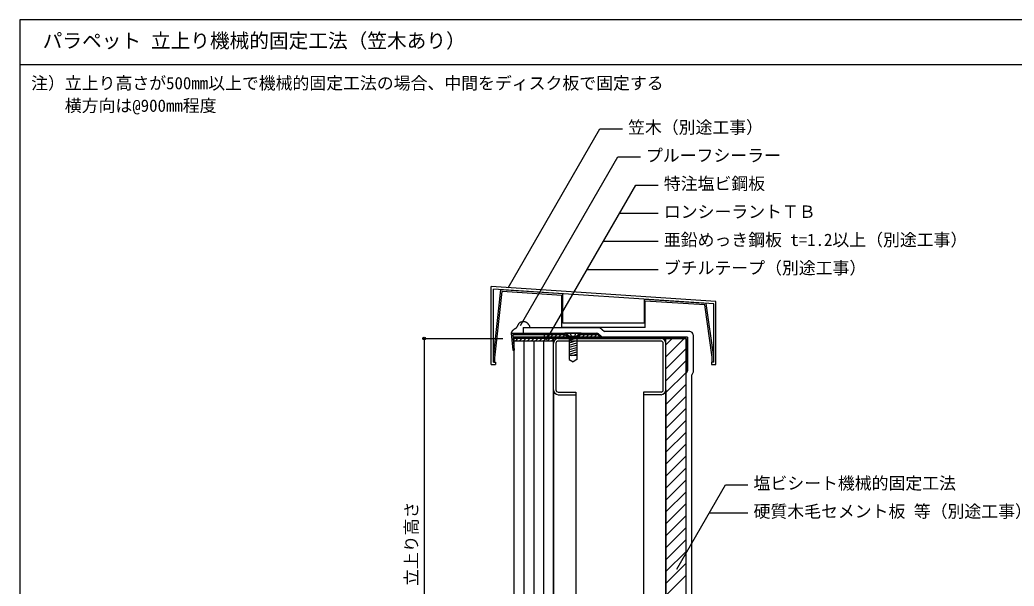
# Model space of a CAD drawing. Units: millimetres, scale not verified. Extents: x -665 to 665, y -465 to 450.
# Drawn here: x -665 to 219, y -53 to 450 of the extents above; entities that cross this region are included whole.
import ezdxf
from ezdxf.enums import TextEntityAlignment as Align

# ---------------------------------------------------------------- set-up
doc = ezdxf.new("R2010")
doc.units = ezdxf.units.MM
doc.header["$LTSCALE"] = 5
doc.header["$PDMODE"] = 32
doc.header["$PDSIZE"] = 2.5
doc.linetypes.add('DASHED3', pattern=[4, 3, -1])
for name, color, linetype in [('0-2_線色２（白）', 7, 'Continuous'), ('0-3_線色３（緑）', 3, 'Continuous'), ('0-4_線色４（黄）', 2, 'Continuous'), ('0-5_金属', 7, 'Continuous'), ('0-6_鋼板・アングル', 2, 'Continuous'), ('0-7_ビス', 4, 'Continuous'), ('0-8_笠木他', 4, 'Continuous'), ('0-A_文字', 7, 'Continuous'), ('0-B_寸法', 7, 'Continuous'), ('0-D_断熱・ハッチ', 4, 'Continuous'), ('F-0', 134, 'Continuous')]:
    doc.layers.add(name, color=color, linetype=linetype)
doc.styles.add('ＭＳ ゴシック', font='')
doc.styles.get('ＭＳ ゴシック').set_extended_font_data('MS Gothic')

msp = doc.modelspace()

# ---------------------------------------------------------------- linework, layer by layer
at = {"layer": '0-2_線色２（白）'}
for p, q in [((-222.957, 177.047), (-223.132, 176.77)), ((-222.793, 177.331), (-222.957, 177.047)), ((-222.637, 177.621), (-222.793, 177.331)), ((-222.548, 177.789), (-222.637, 177.621)), ((-222.483, 177.915), (-222.548, 177.789)), ((-222.372, 178.131), (-222.483, 177.915)), ((-222.261, 178.347), (-222.372, 178.131)), ((-222.15, 178.562), (-222.261, 178.347)), ((-222.038, 178.776), (-222.15, 178.562)), ((-221.924, 178.989), (-222.038, 178.776)), ((-221.857, 179.113), (-221.924, 178.989)), ((-221.793, 179.227), (-221.857, 179.113)), ((-221.68, 179.423), (-221.793, 179.227)), ((-221.563, 179.617), (-221.68, 179.423)), ((-221.439, 179.808), (-221.563, 179.617)), ((-221.309, 179.994), (-221.439, 179.808)), ((-221.171, 180.175), (-221.309, 179.994)), ((-221.087, 180.278), (-221.171, 180.175)), ((-221.011, 180.364), (-221.087, 180.278)), ((-220.876, 180.51), (-221.011, 180.364)), ((-220.732, 180.647), (-220.876, 180.51)), ((-220.582, 180.775), (-220.732, 180.647)), ((-220.423, 180.891), (-220.582, 180.775)), ((-220.258, 180.995), (-220.423, 180.891)), ((-220.159, 181.048), (-220.258, 180.995)), ((-220.048, 181.099), (-220.159, 181.048)), ((-219.852, 181.175), (-220.048, 181.099)), ((-219.649, 181.238), (-219.852, 181.175)), ((-219.442, 181.29), (-219.649, 181.238)), ((-219.233, 181.336), (-219.442, 181.29)), ((-219.022, 181.38), (-219.233, 181.336)), ((-218.9, 181.405), (-219.022, 181.38)), ((-218.792, 181.428), (-218.9, 181.405)), ((-218.607, 181.468), (-218.792, 181.428)), ((-218.423, 181.508), (-218.607, 181.468)), ((-218.239, 181.546), (-218.423, 181.508)), ((-218.055, 181.581), (-218.239, 181.546)), ((-217.871, 181.61), (-218.055, 181.581)), ((-217.764, 181.623), (-217.871, 181.61)), ((-217.617, 181.638), (-217.764, 181.623)), ((-217.363, 181.652), (-217.617, 181.638)), ((-217.108, 181.654), (-217.363, 181.652)), ((-216.852, 181.644), (-217.108, 181.654)), ((-216.595, 181.625), (-216.852, 181.644)), ((-216.339, 181.598), (-216.595, 181.625)), ((-216.191, 181.58), (-216.339, 181.598)), ((-216.068, 181.563), (-216.191, 181.58)), ((-215.857, 181.529), (-216.068, 181.563)), ((-215.648, 181.49), (-215.857, 181.529)), ((-215.441, 181.442), (-215.648, 181.49)), ((-215.237, 181.386), (-215.441, 181.442)), ((-215.037, 181.318), (-215.237, 181.386)), ((-214.924, 181.274), (-215.037, 181.318)), ((-214.822, 181.23), (-214.924, 181.274)), ((-214.651, 181.146), (-214.822, 181.23)), ((-214.483, 181.054), (-214.651, 181.146)), ((-214.32, 180.953), (-214.483, 181.054)), ((-214.161, 180.845), (-214.32, 180.953)), ((-214.006, 180.731), (-214.161, 180.845)), ((-213.919, 180.662), (-214.006, 180.731)), ((-213.821, 180.583), (-213.919, 180.662)), ((-213.658, 180.441), (-213.821, 180.583)), ((-213.499, 180.295), (-213.658, 180.441)), ((-213.344, 180.145), (-213.499, 180.295)), ((-213.192, 179.991), (-213.344, 180.145)), ((-213.043, 179.836), (-213.192, 179.991)), ((-212.957, 179.745), (-213.043, 179.836)), ((-212.876, 179.657), (-212.957, 179.745)), ((-212.737, 179.505), (-212.876, 179.657)), ((-212.6, 179.352), (-212.737, 179.505)), ((-212.465, 179.197), (-212.6, 179.352)), ((-212.332, 179.039), (-212.465, 179.197)), ((-212.201, 178.878), (-212.332, 179.039)), ((-212.127, 178.783), (-212.201, 178.878)), ((-212.065, 178.702), (-212.127, 178.783)), ((-211.96, 178.56), (-212.065, 178.702)), ((-211.86, 178.414), (-211.96, 178.56)), ((-211.766, 178.266), (-211.86, 178.414)), ((-211.679, 178.114), (-211.766, 178.266)), ((-211.6, 177.958), (-211.679, 178.114)), ((-211.559, 177.866), (-211.6, 177.958)), ((-211.512, 177.746), (-211.559, 177.866)), ((-211.443, 177.534), (-211.512, 177.746)), ((-211.388, 177.318), (-211.443, 177.534)), ((-211.342, 177.097), (-211.388, 177.318)), ((-211.305, 176.874), (-211.342, 177.097)), ((-211.272, 176.649), (-211.305, 176.874)), ((-227.972, 171.628), (-227.998, 171.518)), ((-227.927, 171.818), (-227.972, 171.628)), ((-227.878, 172.006), (-227.927, 171.818)), ((-227.823, 172.192), (-227.878, 172.006)), ((-227.761, 172.375), (-227.823, 172.192)), ((-227.69, 172.554), (-227.761, 172.375)), ((-227.643, 172.655), (-227.69, 172.554)), ((-227.607, 172.727), (-227.643, 172.655)), ((-227.54, 172.848), (-227.607, 172.727)), ((-227.467, 172.967), (-227.54, 172.848)), ((-227.389, 173.082), (-227.467, 172.967)), ((-227.307, 173.195), (-227.389, 173.082)), ((-227.221, 173.304), (-227.307, 173.195)), ((-227.169, 173.366), (-227.221, 173.304)), ((-227.078, 173.47), (-227.169, 173.366)), ((-226.915, 173.644), (-227.078, 173.47)), ((-226.745, 173.81), (-226.915, 173.644)), ((-226.569, 173.971), (-226.745, 173.81)), ((-226.39, 174.129), (-226.569, 173.971)), ((-226.208, 174.284), (-226.39, 174.129)), ((-226.103, 174.373), (-226.208, 174.284)), ((-226.018, 174.444), (-226.103, 174.373)), ((-225.872, 174.567), (-226.018, 174.444)), ((-225.725, 174.687), (-225.872, 174.567)), ((-225.575, 174.804), (-225.725, 174.687)), ((-225.423, 174.917), (-225.575, 174.804)), ((-225.267, 175.025), (-225.423, 174.917)), ((-225.175, 175.084), (-225.267, 175.025)), ((-225.083, 175.14), (-225.175, 175.084)), ((-224.922, 175.232), (-225.083, 175.14)), ((-224.759, 175.321), (-224.922, 175.232)), ((-224.596, 175.41), (-224.759, 175.321)), ((-224.435, 175.501), (-224.596, 175.41)), ((-224.277, 175.597), (-224.435, 175.501)), ((-224.187, 175.657), (-224.277, 175.597)), ((-224.133, 175.695), (-224.187, 175.657)), ((-224.042, 175.763), (-224.133, 175.695)), ((-223.953, 175.834), (-224.042, 175.763)), ((-223.866, 175.908), (-223.953, 175.834)), ((-223.782, 175.985), (-223.866, 175.908)), ((-223.7, 176.064), (-223.782, 175.985)), ((-223.654, 176.111), (-223.7, 176.064)), ((-223.526, 176.25), (-223.654, 176.111)), ((-223.321, 176.503), (-223.526, 176.25)), ((-223.132, 176.77), (-223.321, 176.503)), ((-211.253, 176.518), (-211.272, 176.649)), ((-198.777, 170.318), (-198.777, 168.067)), ((-147.998, 168.931), (-146.983, 168.067)), ((-225.465, 164.867), (-190.465, 164.867)), ((-190.465, -357.432), (-190.465, 166.867)), ((-90.465, -137.433), (-90.465, 166.867)), ((-90.465, 166.867), (-72.465, 166.867)), ((-72.465, -231.933), (-72.465, 166.867)), ((-71.265, 138.067), (-72.465, 135.988))]:
    msp.add_line(p, q, dxfattribs=at)
at = {"layer": '0-3_線色３（緑）'}
msp.add_line((-225.465, -357.432), (-225.465, 166.867), dxfattribs=at)
at = {"layer": '0-4_線色４（黄）'}
for p, q in [((-217.251, 176.518), (-217.251, 171.518)), ((-69.265, 173.067), (-145.142, 173.067)), ((-66.265, 170.067), (-66.265, 136.727)), ((-66.265, 136.727), (-67.465, 134.649)), ((-67.465, -168.965), (-67.465, 134.649))]:
    msp.add_line(p, q, dxfattribs=at)
msp.add_lwpolyline([(-217.251, 176.518), (-149.194, 176.518), (-145.142, 173.067)], dxfattribs=at)
msp.add_arc((-69.265, 170.067), 3, 0, 90, dxfattribs=at)
at = {"layer": '0-5_金属'}
for p, q in [((-190.465, 121.167), (-190.465, 162.567)), ((-188.165, 162.567), (-188.165, 121.167)), ((-186.165, 166.867), (-94.765, 166.867)), ((-94.765, 164.567), (-186.165, 164.567)), ((-92.765, 121.167), (-92.765, 162.567)), ((-90.465, 121.167), (-90.465, 162.567)), ((-190.465, 121.167), (-190.465, -137.433)), ((-186.165, 119.167), (-170.465, 119.167)), ((-186.165, 116.867), (-170.465, 116.867)), ((-170.465, 119.167), (-170.465, 116.867)), ((-170.465, 116.867), (-170.465, -133.133)), ((-94.765, 119.167), (-110.465, 119.167)), ((-110.465, 119.167), (-110.465, 116.867)), ((-94.765, 116.867), (-110.465, 116.867)), ((-110.465, 116.867), (-110.465, -133.133)), ((-90.465, 121.167), (-90.465, -137.433))]:
    msp.add_line(p, q, dxfattribs=at)
for centre, radius, start, end in [((-186.165, 162.567), 4.3, 90, 180), ((-186.165, 162.567), 2, 90, 180), ((-94.765, 162.567), 4.3, 0, 90), ((-94.765, 162.567), 2, 0, 90), ((-186.165, 121.167), 4.3, 180, 270), ((-186.165, 121.167), 2, 180, 270), ((-94.765, 121.167), 4.3, 270, 0), ((-94.765, 121.167), 2, 270, 0)]:
    msp.add_arc(centre, radius, start, end, dxfattribs=at)
at = {"layer": '0-6_鋼板・アングル'}
for p, q in [((-227.998, 171.518), (-226.669, 156.326)), ((-227.998, 171.518), (-180.315, 171.518)), ((-226.689, 170.318), (-225.465, 156.326)), ((-226.689, 170.318), (-180.315, 170.318)), ((-225.465, 168.067), (-225.465, 166.867)), ((-71.265, 168.067), (-225.465, 168.067)), ((-179.583, 170.069), (-176.98, 168.067)), ((-178.851, 171.02), (-176.248, 169.018)), ((-176.248, 169.018), (-176.98, 168.067)), ((-167.145, 171.02), (-169.748, 169.018)), ((-169.748, 169.018), (-169.017, 168.067)), ((-166.414, 170.069), (-169.017, 168.067)), ((-165.682, 171.518), (-152.029, 171.518)), ((-165.682, 170.318), (-152.029, 170.318)), ((-151.056, 169.96), (-148.777, 168.018)), ((-71.265, 168.067), (-71.265, 138.067)), ((-72.465, 166.867), (-225.465, 166.867)), ((-72.465, 166.867), (-72.465, 138.067)), ((-226.669, 156.326), (-225.465, 156.326)), ((-71.265, 138.067), (-72.465, 138.067))]:
    msp.add_line(p, q, dxfattribs=at)
at = {"layer": '0-6_鋼板・アングル', "color": 4}
for p, q in [((-165.682, 171.518), (-180.315, 171.518)), ((-176.98, 168.067), (-169.017, 168.067)), ((-176.248, 169.018), (-169.748, 169.018))]:
    msp.add_line(p, q, dxfattribs=at)
at = {"layer": '0-6_鋼板・アングル'}
msp.add_lwpolyline([(-150.278, 170.873), (-147.998, 168.931), (-148.777, 168.018)], dxfattribs=at)
for centre, radius, start, end in [((-180.315, 169.118), 2.4, 52.43141, 90), ((-180.315, 169.118), 1.2, 52.43141, 90), ((-165.682, 169.118), 2.4, 90, 127.56859), ((-165.682, 169.118), 1.2, 90, 127.56859), ((-152.029, 168.818), 2.7, 49.57392, 90), ((-152.029, 168.818), 1.5, 49.57392, 90)]:
    msp.add_arc(centre, radius, start, end, dxfattribs=at)
at = {"layer": '0-7_ビス', "color": 7}
for p, q in [((-178.998, 171.133), (-178.998, 171.518)), ((-166.998, 171.518), (-178.998, 171.518)), ((-166.998, 171.133), (-178.998, 171.133)), ((-177.084, 169.219), (-178.998, 171.133)), ((-168.913, 169.219), (-166.998, 171.133)), ((-166.998, 171.133), (-166.998, 171.518)), ((-169.498, 167.518), (-176.498, 167.518)), ((-169.498, 166.518), (-176.498, 166.518)), ((-169.498, 151.678), (-176.498, 151.678))]:
    msp.add_line(p, q, dxfattribs=at)
at = {"layer": '0-7_ビス', "color": 7, "linetype": 'DASHED3'}
for p, q in [((-174.466, 168.969), (-175.548, 171.518)), ((-171.531, 168.969), (-170.448, 171.518))]:
    msp.add_line(p, q, dxfattribs=at)
at = {"layer": '0-7_ビス'}
for p, q in [((-176.498, 165.318), (-172.021, 166.518)), ((-176.498, 163.012), (-169.498, 164.888)), ((-176.498, 161.012), (-169.498, 162.888)), ((-176.498, 159.012), (-169.498, 160.888)), ((-176.498, 157.012), (-169.498, 158.888)), ((-176.498, 155.012), (-169.498, 156.888)), ((-176.498, 153.012), (-169.498, 154.888)), ((-174.012, 151.678), (-169.498, 152.888))]:
    msp.add_line(p, q, dxfattribs=at)
at = {"layer": '0-7_ビス', "color": 7}
for points in [[(-176.498, 167.805), (-176.498, 148.199), (-172.998, 146.178)], [(-169.498, 167.805), (-169.498, 148.199), (-172.998, 146.178)]]:
    msp.add_lwpolyline(points, dxfattribs=at)
for centre, start, end in [((-178.498, 167.805), 0, 45), ((-167.498, 167.805), 135, 180)]:
    msp.add_arc(centre, 2, start, end, dxfattribs=at)
at = {"layer": '0-7_ビス', "color": 7, "linetype": 'DASHED3'}
msp.add_arc((-172.998, 170.079), 1.84, 217.11751, 322.88248, dxfattribs=at)
at = {"layer": '0-8_笠木他'}
for p, q in [((-245.865, 143.708), (-245.865, 212.875)), ((-45.865, 199.542), (-245.865, 212.875)), ((-243.865, 145.704), (-243.865, 210.737)), ((-47.865, 197.67), (-243.865, 210.737)), ((-243.865, 150.218), (-237.347, 210.102)), ((-242.458, 149.479), (-235.998, 208.609)), ((-182.161, 206.423), (-237.347, 210.102)), ((-182.953, 205.073), (-235.998, 208.609)), ((-182.151, 180.518), (-182.161, 206.423)), ((-109.579, 180.518), (-109.567, 201.583)), ((-54.625, 197.921), (-109.567, 201.583)), ((-108.772, 176.518), (-108.776, 200.128)), ((-55.894, 196.602), (-108.776, 200.128)), ((-49.265, 150.08), (-55.894, 196.602)), ((-47.865, 150.567), (-54.625, 197.921)), ((-47.865, 145.751), (-47.865, 197.67)), ((-109.579, 180.518), (-182.151, 180.518)), ((-245.865, 143.708), (-241.874, 143.708)), ((-242.458, 145.704), (-242.458, 149.479)), ((-49.846, 145.751), (-49.845, 143.708)), ((-47.865, 145.751), (-49.846, 145.751)), ((-49.265, 145.761), (-49.265, 150.08))]:
    msp.add_line(p, q, dxfattribs=at)
for points in [[(-108.772, 176.518), (-182.957, 176.518), (-182.953, 205.073)], [(-49.845, 143.708), (-45.865, 143.708), (-45.865, 199.542)], [(-243.865, 145.704), (-241.873, 145.704), (-241.874, 143.708)]]:
    msp.add_lwpolyline(points, dxfattribs=at)
at = {"layer": '0-A_文字'}
for p, q in [((-230.671, 211.862), (-149.055, 353.225)), ((-149.055, 353.225), (-129.055, 353.225)), ((-219.605, 178.469), (-133.143, 328.225)), ((-133.143, 328.225), (-113.143, 328.225)), ((-196.693, 165.594), (-117.232, 303.225)), ((-117.232, 303.225), (-97.232, 303.225)), ((-131.665, 278.225), (-97.232, 278.225)), ((-146.099, 253.225), (-97.232, 253.225)), ((-160.533, 228.225), (-97.232, 228.225)), ((-80.755, -38.114), (-37.465, 36.867)), ((-37.465, 36.867), (-17.465, 36.867)), ((-51.898, 11.867), (-17.465, 11.867))]:
    msp.add_line(p, q, dxfattribs=at)
at = {"layer": '0-B_寸法'}
for q in [(-305.465, -198.133), (-235.465, 166.867)]:
    msp.add_line((-305.465, 166.867), q, dxfattribs=at)
at = {"layer": '0-B_寸法', "color": 1}
msp.add_point((-305.465, 166.867), dxfattribs=at)
at = {"layer": '0-D_断熱・ハッチ'}
for p, q in [((-198.777, 169.346), (-197.804, 170.318)), ((-196.52, 168.067), (-194.269, 170.318)), ((-192.984, 168.067), (-190.733, 170.318)), ((-189.449, 168.067), (-187.198, 170.318)), ((-185.913, 168.067), (-183.662, 170.318)), ((-182.378, 168.067), (-180.14, 170.305)), ((-178.842, 168.067), (-178.033, 168.876)), ((-168.236, 168.067), (-166.039, 170.264)), ((-164.7, 168.067), (-162.449, 170.318)), ((-161.165, 168.067), (-158.914, 170.318)), ((-157.629, 168.067), (-155.378, 170.318)), ((-154.094, 168.067), (-151.853, 170.308)), ((-150.558, 168.067), (-149.765, 168.86)), ((-224.028, 164.867), (-222.028, 166.867)), ((-220.493, 164.867), (-218.493, 166.867)), ((-216.957, 164.867), (-214.957, 166.867)), ((-216.715, 164.867), (-216.715, -357.432)), ((-213.421, 164.867), (-211.421, 166.867)), ((-209.886, 164.867), (-207.886, 166.867)), ((-207.965, 164.867), (-207.965, -357.432)), ((-206.35, 164.867), (-204.35, 166.867)), ((-202.815, 164.867), (-200.815, 166.867)), ((-199.279, 164.867), (-197.279, 166.867)), ((-199.215, 164.867), (-199.215, -357.432)), ((-195.744, 164.867), (-193.744, 166.867)), ((-192.208, 164.867), (-190.465, 166.61)), ((-90.465, 150.515), (-74.113, 166.867)), ((-90.465, 161.121), (-84.719, 166.867)), ((-90.465, 139.908), (-72.465, 157.908)), ((-90.465, 129.301), (-72.465, 147.301)), ((-90.465, 118.695), (-72.465, 136.695)), ((-90.465, 108.088), (-72.465, 126.088)), ((-90.465, 97.482), (-72.465, 115.482)), ((-90.465, 86.875), (-72.465, 104.875)), ((-90.465, 76.268), (-72.465, 94.268)), ((-90.465, 65.662), (-72.465, 83.662)), ((-90.465, 55.055), (-72.465, 73.055)), ((-90.465, 44.449), (-72.465, 62.449)), ((-90.465, 33.842), (-72.465, 51.842)), ((-90.465, 23.235), (-72.465, 41.235)), ((-90.465, 12.629), (-72.465, 30.629)), ((-90.465, 2.022), (-72.465, 20.022)), ((-90.465, -8.584), (-72.465, 9.416)), ((-90.465, -19.191), (-72.465, -1.191)), ((-90.465, -29.798), (-72.465, -11.798)), ((-90.465, -40.404), (-72.465, -22.404)), ((-90.465, -51.011), (-72.465, -33.011)), ((-90.465, -61.617), (-72.465, -43.617))]:
    msp.add_line(p, q, dxfattribs=at)
at = {"layer": 'F-0'}
for p, q in [((665, 450), (-665, 450)), ((-665, 450), (-665, -465))]:
    msp.add_line(p, q, dxfattribs=at)
at = {"layer": 'F-0', "color": 6}
msp.add_line((665, 410), (-665, 410), dxfattribs=at)

# ---------------------------------------------------------------- texts
at = {"layer": '0-A_文字', "style": 'ＭＳ ゴシック'}
for s, p in [('注）立上り高さが500mm以上で機械的固定工法の場合、中間をディスク板で固定する', (-655, 385)), ('\u3000  横方向は@900mm程度', (-655, 365)), ('笠木（別途工事）', (-124.055, 345.725)), ('プルーフシーラー', (-108.143, 320.725)), ('特注塩ビ鋼板', (-92.232, 295.725)), ('ロンシーラントＴＢ', (-92.232, 270.725)), ('亜鉛めっき鋼板 t=1.2以上（別途工事）', (-92.232, 245.725)), ('ブチルテープ（別途工事）', (-92.232, 220.725)), ('塩ビシート機械的固定工法', (-12.465, 29.367)), ('硬質木毛セメント板 等（別途工事）', (-12.465, 4.367))]:
    msp.add_text(s, height=11, dxfattribs=at).set_placement(p, align=Align.BOTTOM_LEFT)
at = {"layer": '0-B_寸法', "style": 'ＭＳ ゴシック'}
msp.add_text('立上り高さ', height=11, rotation=90, dxfattribs=at).set_placement((-307.965, -53.133), align=Align.BOTTOM_LEFT)
at = {"layer": 'F-0', "color": 7, "style": 'ＭＳ ゴシック'}
msp.add_text('パラペット 立上り機械的固定工法（笠木あり）', height=12.83, dxfattribs=at).set_placement((-644.698, 421.25), align=Align.BOTTOM_LEFT)

doc.saveas('drawing.dxf')
